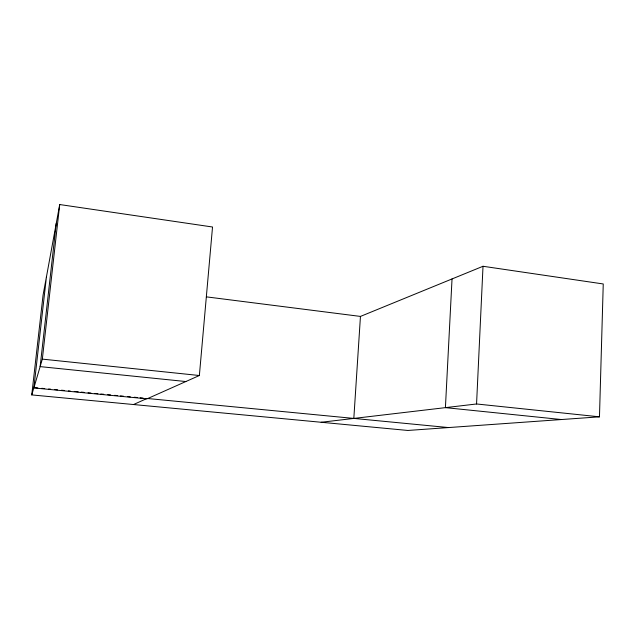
<?xml version="1.0" encoding="UTF-8"?>
<svg xmlns="http://www.w3.org/2000/svg" width="635" height="635" viewBox="0 0 635 635"><rect width="100%" height="100%" fill="white"/><g stroke="black" fill="none" stroke-linecap="round" stroke-linejoin="round"><path stroke-width="0.95" d="M46.426 276.947L59.714 204.541L212.527 227.005L199.366 375.515L147.026 398.844L33.861 387.937L46.474 276.566L43.061 295.196L31.75 394.914L407.868 430.459L599.472 416.83L603.25 283.964L483.013 266.271L360.45 316.42L206.462 296.87M321.183 422.267L476.56 403.971L483.013 266.271M452.033 278.948L445.413 407.638L561.451 419.537M353.822 418.425L360.45 316.42M56.269 223.306L40.132 366.617L185.857 381.54M33.861 387.937L42.331 359.116L59.714 204.541M31.75 394.914L33.909 387.541M133.525 404.535L147.058 398.462L448.524 427.561M34.893 387.636L37.846 387.921M41.783 388.295L44.736 388.58M48.665 388.961L50.633 389.152M54.57 389.533L57.523 389.819M61.46 390.2L64.413 390.485M68.35 390.866L70.318 391.057M74.247 391.43L78.184 391.811M81.137 392.097L84.09 392.382M88.027 392.763L90.98 393.049M94.909 393.43L97.861 393.716M100.814 393.994L103.767 394.279M107.704 394.66L110.657 394.946M114.594 395.327L117.546 395.613M120.491 395.899L123.444 396.184M127.381 396.565L130.334 396.843M134.271 397.224L137.224 397.51M140.176 397.796L143.121 398.081M476.56 403.971L599.472 416.83M42.331 359.116L199.366 375.515"/></g></svg>
